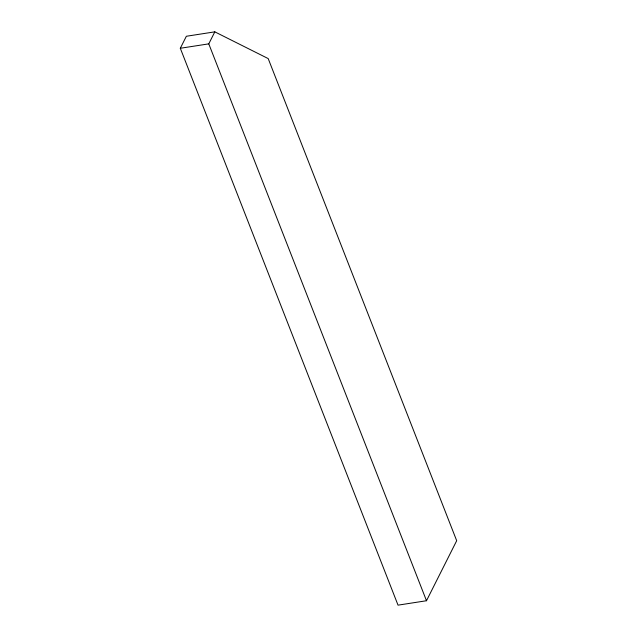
<?xml version="1.0" encoding="UTF-8"?>
<svg xmlns="http://www.w3.org/2000/svg" width="637" height="637" viewBox="0 0 637 637"><rect width="100%" height="100%" fill="white"/><g stroke="black" fill="none" stroke-linecap="round" stroke-linejoin="round"><path stroke-width="0.96" d="M180.311 48.269L186.354 36.261L214.82 31.85L268.193 58.58L456.689 540.717L426.495 600.739L398.029 605.15L180.311 48.269L208.777 43.857L214.82 31.85M208.777 43.857L426.495 600.739"/></g></svg>
